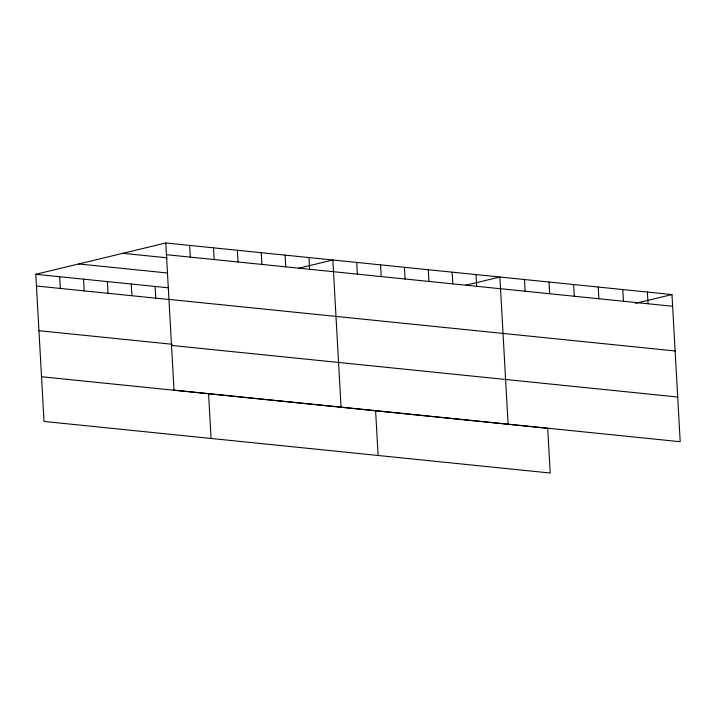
<?xml version="1.0" encoding="UTF-8"?>
<svg xmlns="http://www.w3.org/2000/svg" width="716" height="716" viewBox="0 0 716 716"><rect width="100%" height="100%" fill="white"/><g stroke="black" fill="none" stroke-linecap="round" stroke-linejoin="round"><path stroke-width="1.07" d="M41.528 376.741L547.713 428.329L550.21 473.025L44.025 421.438L35.8 274.291L165.79 242.975L671.975 294.562L680.2 441.709L174.015 390.122L165.79 242.975M298.509 268.267L332.833 259.998L341.058 407.144M465.552 285.29L499.875 277.02L508.1 424.176M635.513 303.342L671.975 294.562M166.443 254.69L672.628 306.269M122.892 253.312L167.365 257.841M78.697 263.953L167.642 273.02M35.8 274.291L168.126 287.778M168.949 299.386L675.125 350.965M36.453 286.006L169.871 299.601M38.95 330.694L172.368 344.289M171.518 345.434L677.703 397.013M647.389 292.056L648.043 303.763M622.804 289.55L623.457 301.266M598.218 287.044L598.871 298.76M573.632 284.538L574.286 296.254M549.047 282.032L549.7 293.748M524.461 279.526L525.114 291.242M476.006 274.586L476.659 286.302M452.145 272.161L452.798 283.867M428.284 269.726L428.938 281.442M404.424 267.292L405.077 279.007M380.554 264.857L381.216 276.573M375.605 410.796L378.111 455.483M356.693 262.432L357.347 274.139M308.972 257.563L309.625 269.279M285.102 255.138L285.765 266.844M261.242 252.703L261.895 264.419M237.381 250.269L238.034 261.984M213.52 247.834L214.174 259.55M208.571 393.773L211.068 438.46M189.651 245.409L190.313 257.116M155.112 286.445L155.766 298.16M131.252 284.019L131.905 295.726M107.391 281.585L108.044 293.3M83.521 279.15L84.184 290.866M59.661 276.725L60.314 288.432"/></g></svg>
